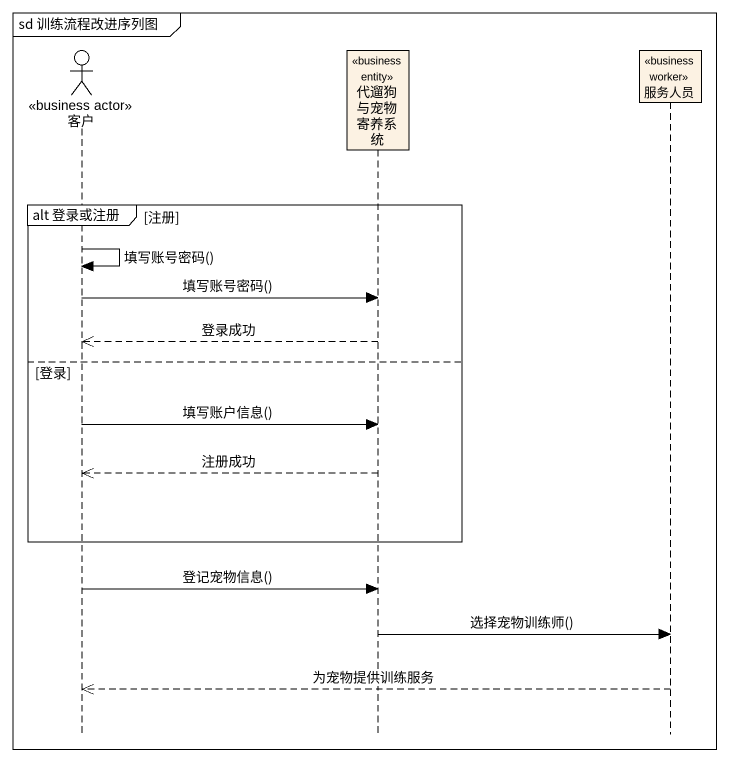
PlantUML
@startuml
mainframe sd 训练流程改进序列图
hide footbox
actor 客户 <<business actor>>
participant 代遛狗与宠物寄养系统 <<business entity>>
participant 服务人员 <<business worker>>

group alt 登录或注册 [注册]
  客户 -> 客户 : 填写账号密码()
  客户 -> 代遛狗与宠物寄养系统 : 填写账号密码()
  代遛狗与宠物寄养系统 -->> 客户 : 登录成功
else 登录
  客户 -> 代遛狗与宠物寄养系统 : 填写账户信息()
  代遛狗与宠物寄养系统 -->> 客户 : 注册成功
end
客户 -> 代遛狗与宠物寄养系统 : 登记宠物信息()
代遛狗与宠物寄养系统 -> 服务人员 : 选择宠物训练师()
服务人员 -->> 客户 : 为宠物提供训练服务
@enduml
